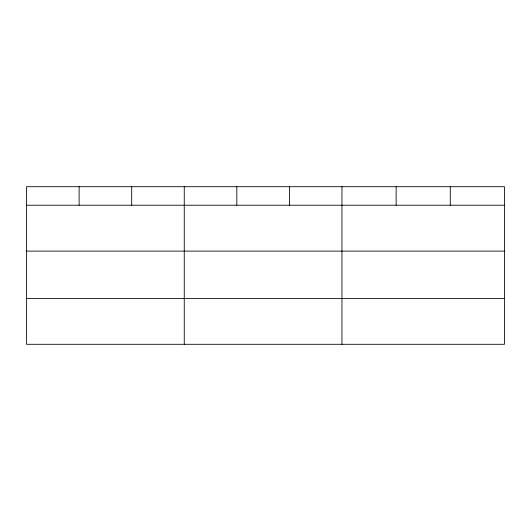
<?xml version="1.0" encoding="UTF-8"?>
<svg xmlns="http://www.w3.org/2000/svg" width="531" height="531" viewBox="0 0 531 531"><rect width="100%" height="100%" fill="white"/><g stroke="black" fill="none" stroke-linecap="round" stroke-linejoin="round"><path stroke-width="0.8" d="M504.45 251.117L504.45 186.706L26.55 186.706L26.55 344.294L504.45 344.294L504.45 251.117L26.55 251.117M26.55 205.225L504.45 205.225M26.55 298.402L504.45 298.402M450.288 186.706L450.288 205.225M396.126 186.706L396.126 205.225M341.964 186.706L341.964 344.294M289.395 186.706L289.395 205.225M236.826 186.706L236.826 205.225M184.257 186.706L184.257 344.294M131.688 186.706L131.688 205.225M79.119 186.706L79.119 205.225"/></g></svg>
